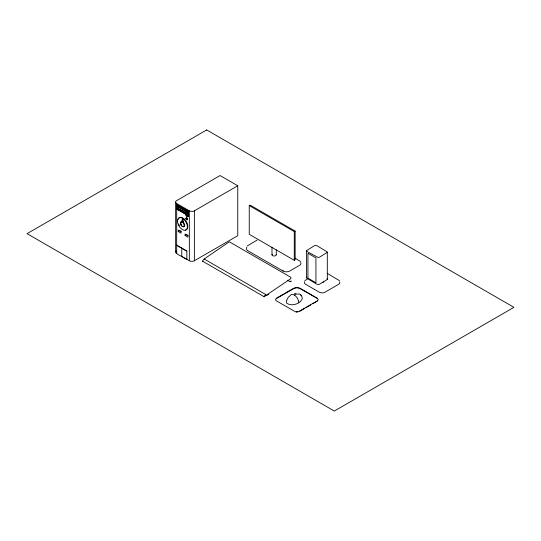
<?xml version="1.0" encoding="UTF-8"?>
<svg xmlns="http://www.w3.org/2000/svg" width="541" height="541" viewBox="0 0 541 541"><rect width="100%" height="100%" fill="white"/><g stroke="black" fill="none" stroke-linecap="round" stroke-linejoin="round"><path stroke-width="0.81" d="M187.774 235.119L188.025 235.484M306.504 250.632L314.416 245.688L315.775 245.438L317.263 245.871L327.298 251.971L327.332 279.481L319.447 284.275L318.088 284.525L316.6 284.093L306.564 278L306.504 250.632L307.268 251.646L318.088 257.469L319.447 257.218L327.359 252.268M306.504 277.695L306.95 277.06M286.716 300.106L288.252 297.3L290.733 295.075A6.289 3.631 60 0 1 294.331 295.034L296.394 294.094L299.728 294.034L301.668 295.853L302.338 298.564C300.201 304.049 291.247 306.848 286.615 303.034L286.324 301.777L286.818 300.356M304.772 280.705L307.809 278.703M247.19 245.993L257.191 240.055M204.167 258.997L229.296 241.793L290.821 277.317L290.93 278.554L264.116 296.725L202.591 261.202A5.376 3.104 -60 0 1 204.167 258.997L265.692 294.514L265.8 295.751L268.816 294.338M291.139 281.029L290.138 281.719L287.623 280.238M177.137 204.965L188.552 211.396L188.417 212.782L177.137 206.277L177.137 204.965L188.552 211.396M177.137 206.277L188.552 212.708M177.137 207.967L188.552 214.405L188.417 215.791L177.137 209.279L177.137 207.967L188.552 214.405M177.137 209.279L188.552 215.71M237.763 185.759L220.086 175.555L176.691 200.603A3.564 2.056 0 0 0 176.691 203.511L189.336 210.814A3.564 2.056 0 0 0 194.375 210.814L237.763 185.759L237.763 235.693L194.375 260.742A3.564 2.056 0 0 1 189.336 260.742L181.776 256.373A17.278 9.975 0 0 1 176.691 253.438A3.564 2.056 0 0 1 176.129 250.956M182.554 220.241L182.872 222.594A2.495 1.44 60 0 1 183.859 226.307A2.495 1.44 60 0 1 180.965 224.637A2.495 1.44 60 0 1 181.959 222.067L182.29 222.209L182.29 220.092L183.189 219.876M182.053 221.837L182.053 219.687L182.79 220.106L182.932 222.365A2.833 1.637 60 0 1 184.055 226.571A2.833 1.637 60 0 1 180.775 224.677A2.833 1.637 60 0 1 181.891 221.769L182.297 221.54M182.29 222.209L182.689 221.979L182.358 221.837A2.495 1.44 60 0 0 181.932 221.796M182.554 222.365L183.331 222.135A2.833 1.637 60 0 1 183.812 222.642M178.219 231.521L181.093 233.178L181.093 231.71L178.219 230.053L178.219 231.521L180.072 230.452M185.096 235.491L187.964 237.147L187.964 235.68L185.096 234.023L185.096 235.491L186.943 234.422M249.245 205.6L250.125 205.093L295.156 231.088L295.156 259.795L294.277 260.302L249.245 234.307L249.245 205.6L294.277 231.595L295.156 231.088M276.309 298.294L293.601 288.306L296.894 287.521L300.181 288.306L317.296 298.192M299.815 311.258L304.914 308.309M306.368 307.471L310.744 304.948M312.928 303.684L317.296 301.161L317.296 300.58M290.138 281.692L291.139 281.219M294.568 288.17L276.309 298.585A2.678 1.549 0 0 0 276.309 300.769L294.696 311.386M295.109 288.015L296.894 287.812M294.52 293.465L295.968 293.296M297.692 312.137L296.089 312.137M188.329 213.134L187.267 212.924A2.746 1.582 0 0 1 186.415 212.437L186.057 211.822L188.329 213.519L187.267 213.31A2.746 1.582 0 0 1 186.415 212.823L186.057 211.822M188.329 216.292L187.267 216.082A2.746 1.582 0 0 1 186.415 215.595L186.057 214.98L188.329 216.677L187.267 216.468A2.746 1.582 0 0 1 186.415 215.981L186.057 214.98M179.842 230.642L179.876 230.378M297.496 287.832L298.673 288.015M295.339 311.67L298.781 311.542L317.296 300.87A2.928 1.691 0 0 0 317.296 298.483L299.22 288.17M308.242 253.452L315.937 257.895L315.937 282.801M327.183 273.32L339.505 280.691M295.23 258.226L300.593 261.601M308.242 278.358L315.241 282.402M186.057 212.207L188.329 213.519M300.593 262.466A4.49 2.59 0 0 1 299.619 265.293L289.712 271.014A4.761 2.752 0 0 1 282.977 271.014L248.109 250.882A5.768 3.327 0 0 1 246.858 247.251M186.057 215.365L188.329 216.677M182.689 219.862L183.271 222.365A2.495 1.44 60 0 1 183.697 222.811M186.855 251.004L176.691 245.134A17.278 9.975 0 0 0 181.776 248.069A17.278 9.975 0 0 0 186.855 251.004L186.855 259.308A17.278 9.975 0 0 1 181.776 256.373L181.776 248.069M314.274 289.293L314.625 289.523M294.331 295.034C296.908 296.711 298.612 299.66 298.774 302.737M300.674 294.919L301.668 295.853M327.109 278.73L327.359 279.332M181.37 231.257L181.039 231.291M307.944 253.628L307.944 278.534M294.277 231.595L294.277 260.302M282.977 270.142L282.977 271.014M276.255 249.759L276.255 254.777M271.995 247.251L271.995 254.777M194.375 210.814L194.375 260.742M189.336 210.814L189.336 260.742M188.417 211.477L188.417 212.782M188.417 214.479L188.417 215.791M177.272 204.89L177.272 206.195M177.272 207.893L177.272 209.205M176.691 203.511L176.691 253.438M175.649 202.057L175.649 251.984M304.772 281.78A4.078 2.353 0 0 0 305.307 284.113L319.643 292.397A4.078 2.353 0 0 0 325.013 292.194L338.625 284.336A4.078 2.353 0 0 0 339.505 281.766M202.699 261.283A5.376 3.104 -60 0 1 202.591 261.202M264.224 296.806A5.376 3.104 -60 0 1 264.116 296.725A5.376 3.104 -60 0 1 265.692 294.514M323.707 281.597A1.569 0.906 0 0 1 322.138 282.503M276.18 254.459A2.13 1.231 0 0 1 273.847 255.994A2.13 1.231 0 0 1 272.279 254.162M186.435 218.99A1.035 0.602 60 0 1 186.638 217.746A1.035 0.602 60 0 1 187.68 219.037A1.035 0.602 60 0 1 186.76 219.403M181.397 224.887A2.833 1.637 60 0 1 181.079 224.224M180.877 223.548A2.833 1.637 60 0 1 181.397 221.614M184.549 223.913A2.833 1.637 60 0 1 184.745 224.589M184.745 225.786A2.833 1.637 60 0 1 184.231 226.523M181.566 224.792A2.495 1.44 60 0 1 181.282 224.204M181.107 222.554A2.495 1.44 60 0 1 181.566 221.905M184.515 224.529A2.495 1.44 60 0 1 184.062 226.233M179.409 225.712A6.999 4.037 60 0 1 178.625 224.075M178.131 219.45A6.999 4.037 60 0 1 185.921 220.897A6.999 4.037 60 0 1 185.387 230.067M206.682 129.948L27.05 233.658L334.318 411.052L513.95 307.342L206.682 129.948M185.881 218.463A1.035 0.602 60 0 0 186.983 219.829A1.035 0.602 60 0 0 186.983 218.361A1.035 0.602 60 0 0 185.881 218.463M177.495 221.1A6.999 4.037 60 0 0 184.921 230.338A6.999 4.037 60 0 0 184.921 220.437A6.999 4.037 60 0 0 177.495 221.1"/></g></svg>
